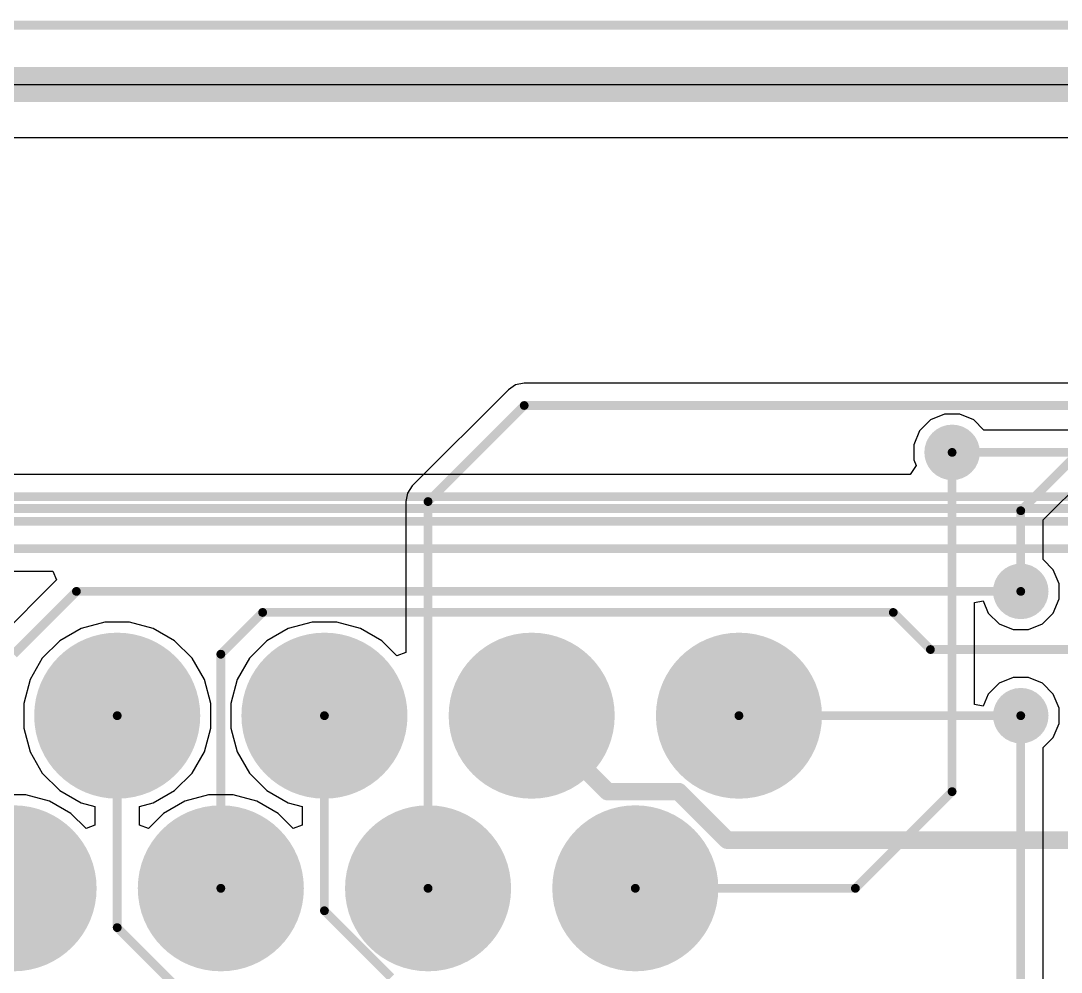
# Model space of a CAD drawing. Header units: millimetres. Extents: x 1 to 134, y -1 to 87.
# Drawn here: x 22.41 to 37.47, y 73.48 to 87.26 of the extents above; entities that cross this region are included whole.
import ezdxf

# ---------------------------------------------------------------- set-up
doc = ezdxf.new("R2010")
doc.units = ezdxf.units.MM
for name, color, linetype in [('BottomLayer', 5, 'Continuous'), ('BottomSolder', 6, 'Continuous'), ('MultiLayer', 9, 'Continuous'), ('PadHoleLayer', 156, 'Continuous'), ('TopLayer', 1, 'Continuous'), ('TopOverlay', 2, 'Continuous'), ('TopSolder', 216, 'Continuous'), ('ViaHoleLayer', 16, 'Continuous')]:
    doc.layers.add(name, color=color, linetype=linetype)

# ---------------------------------------------------------------- blocks, each defined once
blk = doc.blocks.new('6437288_3_4')
at = {"layer": 'BottomLayer'}
h = blk.add_hatch(color=5, dxfattribs=at)
edge = h.paths.add_edge_path()
edge.add_arc((11.75, 1.75), 1.1, 0, 360)
h = blk.add_hatch(color=5, dxfattribs=at)
edge = h.paths.add_edge_path()
edge.add_arc((14.75, 1.75), 1.1, 0, 360)
h = blk.add_hatch(color=5, dxfattribs=at)
edge = h.paths.add_edge_path()
edge.add_arc((17.75, 1.75), 1.1, 0, 360)
h = blk.add_hatch(color=5, dxfattribs=at)
edge = h.paths.add_edge_path()
edge.add_arc((20.75, 1.75), 1.1, 0, 360)
h = blk.add_hatch(color=5, dxfattribs=at)
edge = h.paths.add_edge_path()
edge.add_arc((10.25, -0.75), 1.1, 0, 360)
h = blk.add_hatch(color=5, dxfattribs=at)
edge = h.paths.add_edge_path()
edge.add_arc((13.25, -0.75), 1.1, 0, 360)
h = blk.add_hatch(color=5, dxfattribs=at)
edge = h.paths.add_edge_path()
edge.add_arc((16.25, -0.75), 1.1, 0, 360)
h = blk.add_hatch(color=5, dxfattribs=at)
edge = h.paths.add_edge_path()
edge.add_arc((19.25, -0.75), 1.1, 0, 360)
at = {"layer": 'BottomSolder'}
h = blk.add_hatch(color=6, dxfattribs=at)
edge = h.paths.add_edge_path()
edge.add_arc((11.75, 1.75), 1.202, 0, 360)
h = blk.add_hatch(color=6, dxfattribs=at)
edge = h.paths.add_edge_path()
edge.add_arc((14.75, 1.75), 1.202, 0, 360)
h = blk.add_hatch(color=6, dxfattribs=at)
edge = h.paths.add_edge_path()
edge.add_arc((17.75, 1.75), 1.202, 0, 360)
h = blk.add_hatch(color=6, dxfattribs=at)
edge = h.paths.add_edge_path()
edge.add_arc((20.75, 1.75), 1.202, 0, 360)
h = blk.add_hatch(color=6, dxfattribs=at)
edge = h.paths.add_edge_path()
edge.add_arc((10.25, -0.75), 1.202, 0, 360)
h = blk.add_hatch(color=6, dxfattribs=at)
edge = h.paths.add_edge_path()
edge.add_arc((13.25, -0.75), 1.202, 0, 360)
h = blk.add_hatch(color=6, dxfattribs=at)
edge = h.paths.add_edge_path()
edge.add_arc((16.25, -0.75), 1.202, 0, 360)
h = blk.add_hatch(color=6, dxfattribs=at)
edge = h.paths.add_edge_path()
edge.add_arc((19.25, -0.75), 1.202, 0, 360)
at = {"layer": 'MultiLayer'}
h = blk.add_hatch(color=9, dxfattribs=at)
edge = h.paths.add_edge_path()
edge.add_arc((11.75, 1.75), 1.1, 0, 360)
h = blk.add_hatch(color=9, dxfattribs=at)
edge = h.paths.add_edge_path()
edge.add_arc((14.75, 1.75), 1.1, 0, 360)
h = blk.add_hatch(color=9, dxfattribs=at)
edge = h.paths.add_edge_path()
edge.add_arc((17.75, 1.75), 1.1, 0, 360)
h = blk.add_hatch(color=9, dxfattribs=at)
edge = h.paths.add_edge_path()
edge.add_arc((20.75, 1.75), 1.1, 0, 360)
h = blk.add_hatch(color=9, dxfattribs=at)
edge = h.paths.add_edge_path()
edge.add_arc((10.25, -0.75), 1.1, 0, 360)
h = blk.add_hatch(color=9, dxfattribs=at)
edge = h.paths.add_edge_path()
edge.add_arc((13.25, -0.75), 1.1, 0, 360)
h = blk.add_hatch(color=9, dxfattribs=at)
edge = h.paths.add_edge_path()
edge.add_arc((16.25, -0.75), 1.1, 0, 360)
h = blk.add_hatch(color=9, dxfattribs=at)
edge = h.paths.add_edge_path()
edge.add_arc((19.25, -0.75), 1.1, 0, 360)
at = {"layer": 'PadHoleLayer'}
h = blk.add_hatch(color=156, dxfattribs=at)
edge = h.paths.add_edge_path()
edge.add_arc((11.75, 1.75), 0.65, 0, 360)
h = blk.add_hatch(color=156, dxfattribs=at)
edge = h.paths.add_edge_path()
edge.add_arc((14.75, 1.75), 0.65, 0, 360)
h = blk.add_hatch(color=156, dxfattribs=at)
edge = h.paths.add_edge_path()
edge.add_arc((17.75, 1.75), 0.65, 0, 360)
h = blk.add_hatch(color=156, dxfattribs=at)
edge = h.paths.add_edge_path()
edge.add_arc((20.75, 1.75), 0.65, 0, 360)
h = blk.add_hatch(color=156, dxfattribs=at)
edge = h.paths.add_edge_path()
edge.add_arc((10.25, -0.75), 0.65, 0, 360)
h = blk.add_hatch(color=156, dxfattribs=at)
edge = h.paths.add_edge_path()
edge.add_arc((13.25, -0.75), 0.65, 0, 360)
h = blk.add_hatch(color=156, dxfattribs=at)
edge = h.paths.add_edge_path()
edge.add_arc((16.25, -0.75), 0.65, 0, 360)
h = blk.add_hatch(color=156, dxfattribs=at)
edge = h.paths.add_edge_path()
edge.add_arc((19.25, -0.75), 0.65, 0, 360)
at = {"layer": 'TopLayer'}
h = blk.add_hatch(color=1, dxfattribs=at)
edge = h.paths.add_edge_path()
edge.add_arc((11.75, 1.75), 1.1, 0, 360)
h = blk.add_hatch(color=1, dxfattribs=at)
edge = h.paths.add_edge_path()
edge.add_arc((14.75, 1.75), 1.1, 0, 360)
h = blk.add_hatch(color=1, dxfattribs=at)
edge = h.paths.add_edge_path()
edge.add_arc((17.75, 1.75), 1.1, 0, 360)
h = blk.add_hatch(color=1, dxfattribs=at)
edge = h.paths.add_edge_path()
edge.add_arc((20.75, 1.75), 1.1, 0, 360)
h = blk.add_hatch(color=1, dxfattribs=at)
edge = h.paths.add_edge_path()
edge.add_arc((10.25, -0.75), 1.1, 0, 360)
h = blk.add_hatch(color=1, dxfattribs=at)
edge = h.paths.add_edge_path()
edge.add_arc((13.25, -0.75), 1.1, 0, 360)
h = blk.add_hatch(color=1, dxfattribs=at)
edge = h.paths.add_edge_path()
edge.add_arc((16.25, -0.75), 1.1, 0, 360)
h = blk.add_hatch(color=1, dxfattribs=at)
edge = h.paths.add_edge_path()
edge.add_arc((19.25, -0.75), 1.1, 0, 360)
at = {"layer": 'TopSolder'}
h = blk.add_hatch(color=216, dxfattribs=at)
edge = h.paths.add_edge_path()
edge.add_arc((11.75, 1.75), 1.202, 0, 360)
h = blk.add_hatch(color=216, dxfattribs=at)
edge = h.paths.add_edge_path()
edge.add_arc((14.75, 1.75), 1.202, 0, 360)
h = blk.add_hatch(color=216, dxfattribs=at)
edge = h.paths.add_edge_path()
edge.add_arc((17.75, 1.75), 1.202, 0, 360)
h = blk.add_hatch(color=216, dxfattribs=at)
edge = h.paths.add_edge_path()
edge.add_arc((20.75, 1.75), 1.202, 0, 360)
h = blk.add_hatch(color=216, dxfattribs=at)
edge = h.paths.add_edge_path()
edge.add_arc((10.25, -0.75), 1.202, 0, 360)
h = blk.add_hatch(color=216, dxfattribs=at)
edge = h.paths.add_edge_path()
edge.add_arc((13.25, -0.75), 1.202, 0, 360)
h = blk.add_hatch(color=216, dxfattribs=at)
edge = h.paths.add_edge_path()
edge.add_arc((16.25, -0.75), 1.202, 0, 360)
h = blk.add_hatch(color=216, dxfattribs=at)
edge = h.paths.add_edge_path()
edge.add_arc((19.25, -0.75), 1.202, 0, 360)
at = {"layer": 'TopOverlay', "const_width": 0.127}
for points in [[(32.5, -3.75), (-32.5, -3.75)], [(35.5, -10.75), (-35.5, -10.75)]]:
    blk.add_lwpolyline(points, dxfattribs=at)

msp = doc.modelspace()

# ---------------------------------------------------------------- hatches: boundary and pattern name
at = {"layer": 'BottomLayer'}
h = msp.add_hatch(color=5, dxfattribs=at)
edge = h.paths.add_edge_path()
edge.add_arc((35.887, 81.007), 0.3, 0, 360)
h = msp.add_hatch(color=5, dxfattribs=at)
edge = h.paths.add_edge_path()
edge.add_arc((36.881, 78.994), 0.3, 0, 360)
h = msp.add_hatch(color=5, dxfattribs=at)
edge = h.paths.add_edge_path()
edge.add_arc((36.881, 77.194), 0.3, 0, 360)
at = {"layer": 'BottomSolder'}
h = msp.add_hatch(color=6, dxfattribs=at)
edge = h.paths.add_edge_path()
edge.add_arc((35.887, 81.007), 0.402, 0, 360)
h = msp.add_hatch(color=6, dxfattribs=at)
edge = h.paths.add_edge_path()
edge.add_arc((36.881, 78.994), 0.402, 0, 360)
h = msp.add_hatch(color=6, dxfattribs=at)
edge = h.paths.add_edge_path()
edge.add_arc((36.881, 77.194), 0.402, 0, 360)
at = {"layer": 'TopLayer'}
h = msp.add_hatch(color=1, dxfattribs=at)
edge = h.paths.add_edge_path()
edge.add_arc((35.887, 81.007), 0.3, 0, 360)
h = msp.add_hatch(color=1, dxfattribs=at)
edge = h.paths.add_edge_path()
edge.add_arc((36.881, 78.994), 0.3, 0, 360)
h = msp.add_hatch(color=1, dxfattribs=at)
edge = h.paths.add_edge_path()
edge.add_arc((36.881, 77.194), 0.3, 0, 360)
at = {"layer": 'TopSolder'}
h = msp.add_hatch(color=216, dxfattribs=at)
edge = h.paths.add_edge_path()
edge.add_arc((35.887, 81.007), 0.402, 0, 360)
h = msp.add_hatch(color=216, dxfattribs=at)
edge = h.paths.add_edge_path()
edge.add_arc((36.881, 78.994), 0.402, 0, 360)
h = msp.add_hatch(color=216, dxfattribs=at)
edge = h.paths.add_edge_path()
edge.add_arc((36.881, 77.194), 0.402, 0, 360)
at = {"layer": 'ViaHoleLayer'}
h = msp.add_hatch(color=16, dxfattribs=at)
edge = h.paths.add_edge_path()
edge.add_arc((35.887, 81.007), 0.15, 0, 360)
h = msp.add_hatch(color=16, dxfattribs=at)
edge = h.paths.add_edge_path()
edge.add_arc((36.881, 78.994), 0.15, 0, 360)
h = msp.add_hatch(color=16, dxfattribs=at)
edge = h.paths.add_edge_path()
edge.add_arc((36.881, 77.194), 0.15, 0, 360)

# ---------------------------------------------------------------- linework, layer by layer
at = {"layer": 'BottomLayer'}
for p, q in [((21.451, 85.566), (39.264, 85.566)), ((29.569, 81.985), (29.464, 81.915)), ((29.693, 82.01), (29.569, 81.985)), ((38.924, 82.01), (29.693, 82.01)), ((29.464, 81.915), (28.072, 80.524)), ((37.205, 80.028), (38.285, 81.109)), ((28.072, 80.524), (28.002, 80.418)), ((28.002, 80.418), (27.977, 80.295)), ((27.977, 80.295), (27.977, 78.108)), ((37.205, 79.454), (37.205, 80.028)), ((37.35, 79.308), (37.205, 79.454)), ((37.435, 79.104), (37.35, 79.308)), ((37.435, 78.884), (37.435, 79.104)), ((36.211, 78.832), (36.338, 78.858)), ((36.211, 77.355), (36.211, 78.832)), ((36.338, 78.858), (36.411, 78.68)), ((37.35, 78.68), (37.435, 78.884)), ((36.411, 78.68), (36.567, 78.524)), ((37.195, 78.524), (37.35, 78.68)), ((23.623, 78.548), (23.278, 78.455)), ((23.979, 78.548), (23.623, 78.548)), ((24.323, 78.455), (23.979, 78.548)), ((26.623, 78.548), (26.278, 78.455)), ((26.979, 78.548), (26.623, 78.548)), ((27.323, 78.455), (26.979, 78.548)), ((36.567, 78.524), (36.771, 78.44)), ((36.991, 78.44), (37.195, 78.524)), ((23.278, 78.455), (22.969, 78.277)), ((24.632, 78.277), (24.323, 78.455)), ((26.278, 78.455), (25.969, 78.277)), ((27.632, 78.277), (27.323, 78.455)), ((36.771, 78.44), (36.991, 78.44)), ((22.969, 78.277), (22.717, 78.025)), ((24.884, 78.025), (24.632, 78.277)), ((25.969, 78.277), (25.717, 78.025)), ((27.85, 78.059), (27.632, 78.277)), ((22.717, 78.025), (22.539, 77.716)), ((25.063, 77.716), (24.884, 78.025)), ((25.717, 78.025), (25.539, 77.716)), ((27.977, 78.108), (27.85, 78.059)), ((22.539, 77.716), (22.447, 77.372)), ((25.155, 77.372), (25.063, 77.716)), ((25.539, 77.716), (25.447, 77.372)), ((36.771, 77.748), (36.567, 77.663)), ((36.991, 77.748), (36.771, 77.748)), ((37.195, 77.663), (36.991, 77.748)), ((36.567, 77.663), (36.411, 77.507)), ((37.35, 77.507), (37.195, 77.663)), ((36.411, 77.507), (36.338, 77.33)), ((37.435, 77.304), (37.35, 77.507)), ((22.447, 77.372), (22.447, 77.015)), ((25.155, 77.015), (25.155, 77.372)), ((25.447, 77.372), (25.447, 77.015)), ((36.338, 77.33), (36.211, 77.355)), ((37.435, 77.083), (37.435, 77.304)), ((22.447, 77.015), (22.539, 76.671)), ((25.063, 76.671), (25.155, 77.015)), ((25.447, 77.015), (25.539, 76.671)), ((37.35, 76.88), (37.435, 77.083)), ((37.205, 76.734), (37.35, 76.88)), ((22.539, 76.671), (22.717, 76.362)), ((24.884, 76.362), (25.063, 76.671)), ((25.539, 76.671), (25.717, 76.362)), ((37.205, 69.063), (37.205, 76.734)), ((22.717, 76.362), (22.969, 76.11)), ((24.632, 76.11), (24.884, 76.362)), ((25.717, 76.362), (25.969, 76.11)), ((22.969, 76.11), (23.278, 75.932)), ((24.323, 75.932), (24.632, 76.11)), ((25.969, 76.11), (26.278, 75.932)), ((22.479, 76.048), (22.123, 76.048)), ((22.823, 75.955), (22.479, 76.048)), ((23.132, 75.777), (22.823, 75.955)), ((23.278, 75.932), (23.477, 75.879)), ((24.125, 75.879), (24.323, 75.932)), ((24.778, 75.955), (24.469, 75.777)), ((25.123, 76.048), (24.778, 75.955)), ((25.479, 76.048), (25.123, 76.048)), ((25.823, 75.955), (25.479, 76.048)), ((26.132, 75.777), (25.823, 75.955)), ((26.278, 75.932), (26.477, 75.879)), ((23.35, 75.559), (23.132, 75.777)), ((23.477, 75.879), (23.477, 75.608)), ((24.125, 75.608), (24.125, 75.879)), ((24.469, 75.777), (24.252, 75.559)), ((26.35, 75.559), (26.132, 75.777)), ((26.477, 75.879), (26.477, 75.608)), ((23.477, 75.608), (23.35, 75.559)), ((24.252, 75.559), (24.125, 75.608)), ((26.477, 75.608), (26.35, 75.559))]:
    msp.add_line(p, q, dxfattribs=at)
for points, const_width in [([(21.133, 86.335), (81.534, 86.335)], 0.508), ([(28.301, 80.295), (29.693, 81.686)], 0.127), ([(29.693, 81.686), (85.446, 81.686)], 0.127), ([(36.881, 80.162), (38.151, 81.432)], 0.127), ([(35.887, 76.094), (35.887, 81.007)], 0.127), ([(28.301, 74.694), (28.301, 80.295)], 0.127), ([(36.881, 78.994), (36.881, 80.162)], 0.127), ([(23.801, 74.125), (23.801, 77.194)], 0.127), ([(26.801, 74.369), (26.801, 77.194)], 0.127), ([(36.881, 69.063), (36.881, 77.194)], 0.127), ([(34.487, 74.694), (35.887, 76.094)], 0.127), ([(31.301, 74.694), (34.487, 74.694)], 0.127), ([(26.801, 74.369), (27.766, 73.403)], 0.127), ([(23.801, 74.125), (24.904, 73.022)], 0.127)]:
    msp.add_lwpolyline(points, dxfattribs=dict(at, const_width=const_width))
at = {"layer": 'BottomLayer', "const_width": 0.0635}
for points in [[(29.661, 81.686, 1), (29.724, 81.686, 1)], [(29.661, 81.686, 1), (29.724, 81.686, 1)], [(35.855, 81.007, 1), (35.919, 81.007, 1)], [(28.269, 80.295, 1), (28.333, 80.295, 1)], [(28.269, 80.295, 1), (28.333, 80.295, 1)], [(36.849, 80.162, 1), (36.913, 80.162, 1)], [(36.849, 80.162, 1), (36.913, 80.162, 1)], [(36.849, 78.994, 1), (36.913, 78.994, 1)], [(23.769, 77.194, 1), (23.833, 77.194, 1)], [(26.769, 77.194, 1), (26.833, 77.194, 1)], [(36.849, 77.194, 1), (36.913, 77.194, 1)], [(35.855, 76.094, 1), (35.919, 76.094, 1)], [(35.855, 76.094, 1), (35.919, 76.094, 1)], [(28.269, 74.694, 1), (28.333, 74.694, 1)], [(31.269, 74.694, 1), (31.333, 74.694, 1)], [(34.455, 74.694, 1), (34.519, 74.694, 1)], [(34.455, 74.694, 1), (34.519, 74.694, 1)], [(26.769, 74.369, 1), (26.833, 74.369, 1)], [(26.769, 74.369, 1), (26.833, 74.369, 1)], [(23.769, 74.125, 1), (23.833, 74.125, 1)], [(23.769, 74.125, 1), (23.833, 74.125, 1)]]:
    msp.add_lwpolyline(points, format="xyb", close=True, dxfattribs=at)
at = {"layer": 'TopLayer'}
for p, q in [((1.041, 86.335), (134.01, 86.335)), ((35.777, 81.561), (35.573, 81.477)), ((35.997, 81.561), (35.777, 81.561)), ((36.201, 81.477), (35.997, 81.561)), ((35.573, 81.477), (35.417, 81.321)), ((36.347, 81.331), (36.201, 81.477)), ((85.17, 81.331), (36.347, 81.331)), ((35.417, 81.321), (35.333, 81.117)), ((35.333, 81.117), (35.333, 80.897)), ((35.333, 80.897), (35.366, 80.816)), ((35.366, 80.816), (35.281, 80.689)), ((35.281, 80.689), (13.081, 80.689)), ((14.087, 79.288), (22.867, 79.288)), ((22.867, 79.288), (22.92, 79.161)), ((22.92, 79.161), (22.072, 78.313))]:
    msp.add_line(p, q, dxfattribs=at)
for points, const_width in [([(35.887, 81.007), (85.276, 81.007)], 0.127), ([(13.081, 80.366), (61.384, 80.366)], 0.127), ([(13.444, 80.01), (58.141, 80.01)], 0.127), ([(13.953, 79.611), (40, 79.611)], 0.127), ([(22.301, 78.084), (23.211, 78.994)], 0.127), ([(23.211, 78.994), (36.881, 78.994)], 0.127), ([(25.301, 78.084), (25.906, 78.689)], 0.127), ([(25.906, 78.689), (35.036, 78.689)], 0.127), ([(35.036, 78.689), (35.573, 78.152)], 0.127), ([(35.573, 78.152), (38.18, 78.152)], 0.127), ([(25.301, 74.694), (25.301, 78.084)], 0.127), ([(29.801, 77.194), (30.901, 76.094)], 0.254), ([(32.801, 77.194), (36.881, 77.194)], 0.127), ([(30.901, 76.094), (31.929, 76.094)], 0.254), ([(31.929, 76.094), (32.631, 75.391)], 0.254), ([(32.631, 75.391), (38.837, 75.391)], 0.254)]:
    msp.add_lwpolyline(points, dxfattribs=dict(at, const_width=const_width))
for points, const_width in [([(35.855, 81.007, 1), (35.919, 81.007, 1)], 0.0635), ([(23.179, 78.994, 1), (23.242, 78.994, 1)], 0.0635), ([(23.179, 78.994, 1), (23.242, 78.994, 1)], 0.0635), ([(36.849, 78.994, 1), (36.913, 78.994, 1)], 0.0635), ([(25.874, 78.689, 1), (25.938, 78.689, 1)], 0.0635), ([(25.874, 78.689, 1), (25.938, 78.689, 1)], 0.0635), ([(35.004, 78.689, 1), (35.067, 78.689, 1)], 0.0635), ([(35.004, 78.689, 1), (35.067, 78.689, 1)], 0.0635), ([(35.541, 78.152, 1), (35.605, 78.152, 1)], 0.0635), ([(35.541, 78.152, 1), (35.605, 78.152, 1)], 0.0635), ([(25.269, 78.084, 1), (25.333, 78.084, 1)], 0.0635), ([(25.269, 78.084, 1), (25.333, 78.084, 1)], 0.0635), ([(29.737, 77.194, 1), (29.864, 77.194, 1)], 0.127), ([(32.769, 77.194, 1), (32.833, 77.194, 1)], 0.0635), ([(36.849, 77.194, 1), (36.913, 77.194, 1)], 0.0635), ([(30.837, 76.094, 1), (30.964, 76.094, 1)], 0.127), ([(30.837, 76.094, 1), (30.964, 76.094, 1)], 0.127), ([(31.865, 76.094, 1), (31.992, 76.094, 1)], 0.127), ([(31.865, 76.094, 1), (31.992, 76.094, 1)], 0.127), ([(32.568, 75.391, 1), (32.695, 75.391, 1)], 0.127), ([(32.568, 75.391, 1), (32.695, 75.391, 1)], 0.127), ([(25.269, 74.694, 1), (25.333, 74.694, 1)], 0.0635)]:
    msp.add_lwpolyline(points, format="xyb", close=True, dxfattribs=dict(at, const_width=const_width))

# ---------------------------------------------------------------- block references
at = {"rotation": 180}
msp.add_blockref('6437288_3_4', (43.051, 76.444), dxfattribs=at)

doc.saveas('drawing.dxf')
